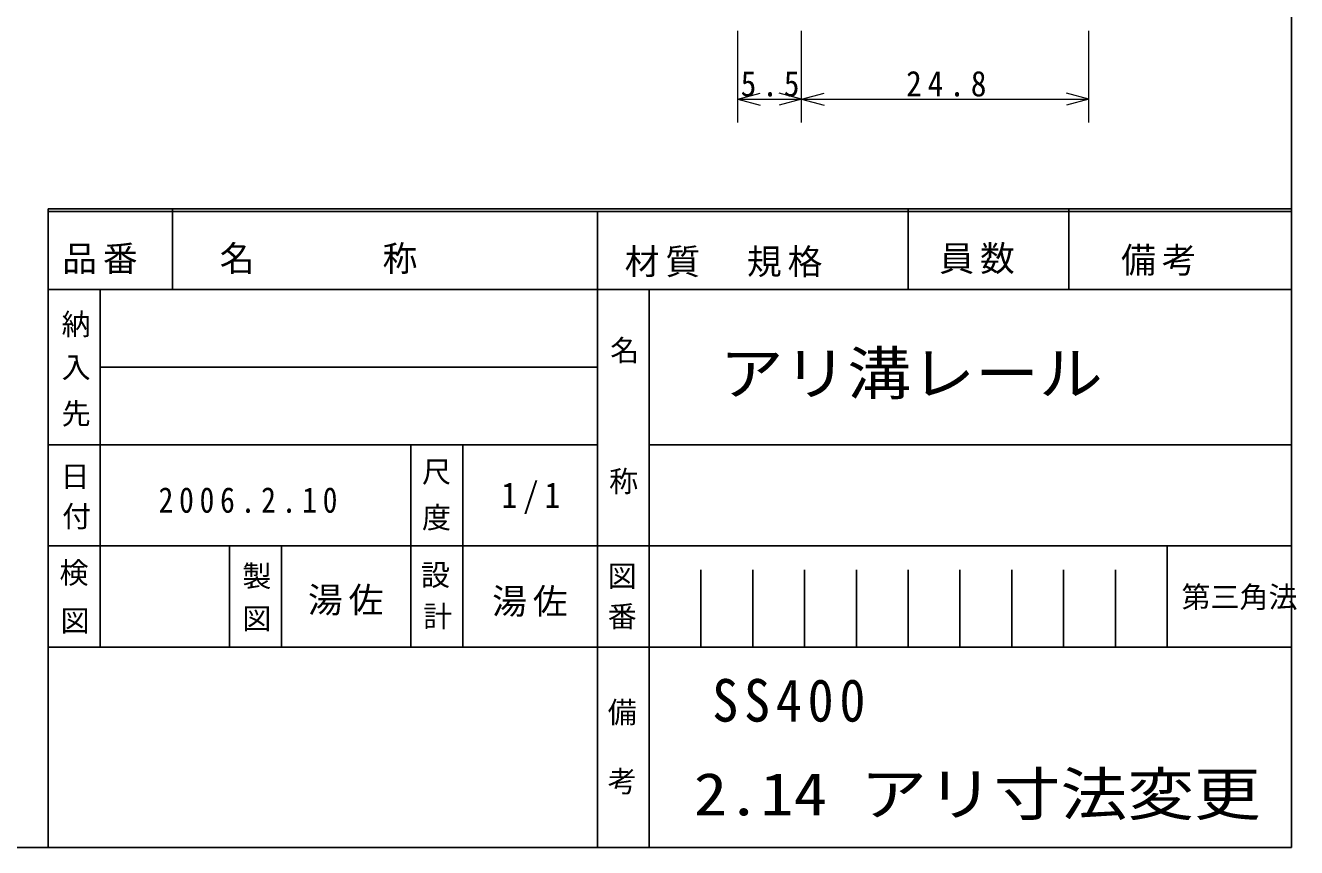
# Model space of a CAD drawing. Units: millimetres on the paper. Extents: x -199 to 647, y -454 to 140.
# Drawn here: x 537.2 to 646.7, y -136.7 to -65.9 of the extents above; entities that cross this region are included whole.
import ezdxf
from ezdxf.enums import TextEntityAlignment as Align

# ---------------------------------------------------------------- set-up
doc = ezdxf.new("R2010")
doc.units = ezdxf.units.MM
doc.layers.add('0-1_外形1', color=3, linetype='Continuous', lineweight=25)
doc.layers.add('0-A_寸法文字', color=1, linetype='Continuous', lineweight=9)
doc.styles.add('ＭＳ ゴシック', font='')
doc.styles.get('ＭＳ ゴシック').set_extended_font_data('MS Gothic')

msp = doc.modelspace()

# ---------------------------------------------------------------- linework, layer by layer
at = {"layer": '0-1_外形1', "color": 5}
for p, q in [((646.276, 139.572), (646.276, -136.661)), ((539.176, -81.675), (539.176, -136.661)), ((646.276, -81.675), (539.176, -81.675)), ((245.964, -136.661), (646.276, -136.661))]:
    msp.add_line(p, q, dxfattribs=at)
at = {"layer": '0-1_外形1'}
for p, q in [((646.276, -81.917), (539.176, -81.917)), ((549.886, -81.675), (549.886, -88.611)), ((586.479, -81.917), (586.479, -136.661)), ((613.254, -81.675), (613.254, -88.611)), ((627.087, -81.675), (627.087, -88.611)), ((646.276, -88.611), (539.176, -88.611)), ((543.639, -88.611), (543.639, -119.402)), ((590.941, -88.611), (590.941, -136.661)), ((586.479, -95.305), (543.639, -95.305)), ((586.479, -101.999), (539.176, -101.999)), ((570.414, -101.999), (570.414, -119.402)), ((574.876, -101.999), (574.876, -119.402)), ((646.276, -101.999), (590.941, -101.999)), ((646.276, -110.7), (539.176, -110.7)), ((554.795, -110.7), (554.795, -119.402)), ((559.257, -110.7), (559.257, -119.402)), ((635.566, -119.402), (635.566, -110.684)), ((595.404, -112.745), (595.404, -119.402)), ((599.866, -112.745), (599.866, -119.402)), ((604.329, -112.745), (604.329, -119.402)), ((608.791, -112.745), (608.791, -119.402)), ((613.254, -112.745), (613.254, -119.402)), ((617.716, -112.745), (617.716, -119.402)), ((622.179, -112.745), (622.179, -119.402)), ((626.641, -112.745), (626.641, -119.402)), ((631.104, -112.745), (631.104, -119.402)), ((646.276, -119.402), (539.176, -119.402))]:
    msp.add_line(p, q, dxfattribs=at)
at = {"layer": '0-A_寸法文字'}
for p, q in [((598.574, -74.237), (598.574, -66.37)), ((604.074, -74.237), (604.074, -66.37)), ((628.832, -74.237), (628.832, -66.37)), ((598.574, -72.237), (600.505, -71.719)), ((598.574, -72.237), (604.074, -72.237)), ((598.574, -72.237), (600.505, -72.755)), ((604.074, -72.237), (602.142, -71.719)), ((604.074, -72.237), (602.142, -72.755)), ((604.074, -72.237), (606.005, -71.719)), ((604.074, -72.237), (628.832, -72.237)), ((604.074, -72.237), (606.005, -72.755)), ((628.832, -72.237), (626.901, -71.719)), ((628.832, -72.237), (626.901, -72.755))]:
    msp.add_line(p, q, dxfattribs=at)

# ---------------------------------------------------------------- texts
at = {"layer": '0-1_外形1', "style": 'ＭＳ ゴシック'}
for s, p in [('納', (540.322, -93.078)), ('名', (587.584, -95.338)), ('入', (540.322, -96.788)), ('先', (540.322, -100.772)), ('日', (540.231, -106.176)), ('尺', (571.372, -105.779)), ('称', (587.492, -106.603)), ('付', (540.368, -109.611)), ('度', (571.372, -109.718)), ('検', (540.139, -114.48)), ('製', (555.893, -114.755)), ('設', (571.281, -114.664)), ('図', (587.37, -114.755)), ('第三角法', (636.798, -116.564)), ('図', (540.231, -118.602)), ('図', (555.893, -118.419)), ('計', (571.464, -118.236)), ('番', (587.37, -118.236)), ('備', (587.37, -126.479)), ('考', (587.37, -132.432))]:
    msp.add_text(s, height=1.833, dxfattribs=at).set_placement(p, align=Align.BOTTOM_LEFT)
for s, width, p in [('アリ溝レール', 1.1, (597.015, -98.778)), ('2.14 アリ寸法変更', 1.15, (594.788, -134.989))]:
    msp.add_text(s, height=3.666, dxfattribs=dict(at, width=width)).set_placement(p, align=Align.BOTTOM_LEFT)
at = {"layer": '0-1_外形1', "attachment_point": 7, "style": 'ＭＳ ゴシック'}
for s, insert, char_height in [('\\T1.17;品番', (540.367, -87.298), 2.199), ('\\T1.17;名\u3000\u3000\u3000称', (553.936, -87.298), 2.199), ('\\T1.17;材質\u3000規格', (588.833, -87.573), 2.199), ('\\T1.17;員数', (615.931, -87.298), 2.199), ('\\T1.17;備考', (631.593, -87.435), 2.199), ('\\T1.38;\\W0.9;1/1', (578.217, -107.954), 2.199), ('\\T1.39;\\W0.85;2006.2.10', (548.674, -107.875), 2.199), ('\\T1.17;湯佐', (561.542, -116.679), 2.199), ('\\T1.17;湯佐', (577.413, -116.795), 2.199), ('\\T1.22;\\W0.9;SS400', (596.375, -125.878), 3.666)]:
    msp.add_mtext(s, dxfattribs=dict(at, insert=insert, char_height=char_height))
at = {"layer": '0-A_寸法文字', "color": 7, "char_height": 2.199, "attachment_point": 7, "style": 'ＭＳ ゴシック'}
for s, insert in [('\\T1.38;\\W0.9;5.5', (598.824, -72.037)), ('\\T1.38;\\W0.9;24.8', (613.078, -72.037))]:
    msp.add_mtext(s, dxfattribs=dict(at, insert=insert))

doc.saveas('drawing.dxf')
